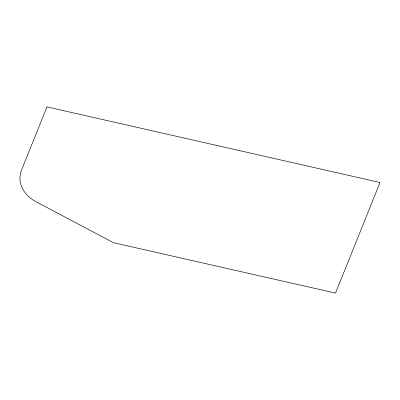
<?xml version="1.0" encoding="UTF-8"?>
<svg xmlns="http://www.w3.org/2000/svg" width="400" height="400" viewBox="0 0 400 400"><rect width="100%" height="100%" fill="white"/><g stroke="black" fill="none" stroke-linecap="round" stroke-linejoin="round"><path stroke-width="0.6" d="M46.945 106.9L21.6 169.915A38.64 28.895 0.3 0 0 36.355 201.89L113.485 242.695L335.52 293.1L380 182.505L46.945 106.9"/></g></svg>
